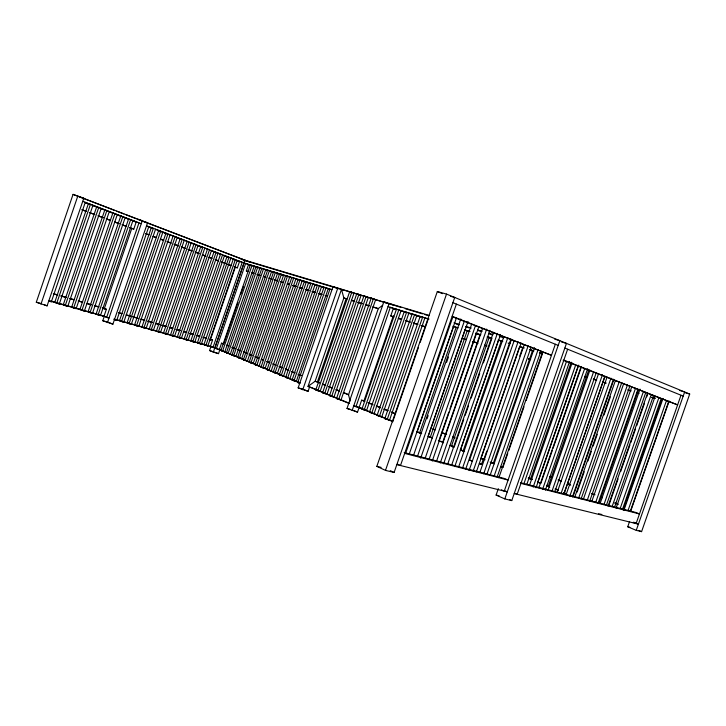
<?xml version="1.0" encoding="UTF-8"?>
<svg xmlns="http://www.w3.org/2000/svg" width="726" height="726" viewBox="0 0 726 726"><rect width="100%" height="100%" fill="white"/><g stroke="black" fill="none" stroke-linecap="round" stroke-linejoin="round"><path stroke-width="1.09" d="M114.517 210.34L79.016 196.664L83.835 198.125L47.099 305.864L36.3 302.225L73.063 194.368L245.034 260.262L214.896 348.044L209.297 346.057M40.955 304.158L77.882 195.829M48.742 301.045L51.346 301.789L85.278 202.318M56.728 303.223L90.451 204.342L88.381 203.716L54.722 302.397L56.728 303.223L59.296 303.949L92.946 205.304M65.24 305.628L98.727 207.509L96.658 206.874L63.244 304.811L65.24 305.628L67.772 306.345L101.186 208.453M73.635 308.005L106.876 210.622L104.807 209.986L71.638 307.189L73.635 308.005L76.13 308.704L109.299 211.547M81.902 310.338L114.908 213.689L112.839 213.054L79.905 309.53L81.902 310.338L84.361 311.037L117.294 214.606M90.051 312.643L122.821 216.711L120.752 216.076L88.046 311.835L90.051 312.643L92.465 313.323L125.171 217.609M98.074 314.912L130.607 219.697L128.547 219.052L96.068 314.104L98.074 314.912L100.46 315.583L132.931 220.577M104.181 309.113L131.615 228.844M49.658 300.954L103.972 316.336L106.395 309.249L102.239 307.824M129.627 227.655L133.793 229.098L136.225 221.984L130.607 219.697M142.786 221.23L147.587 222.701L112.893 324.159L102.783 320.738L104.245 316.463M104.335 316.2L109 318.079L106.649 317.416L138.984 222.846L134.174 221.348M107.439 322.643L142.305 220.668L137.495 219.188L245.034 260.262M114.445 319.621L116.768 320.275L148.803 226.594M121.469 321.527L153.331 228.381L151.28 227.737L119.472 320.729L121.469 321.527L123.756 322.181L155.555 229.225M129.056 323.678L160.7 231.195L158.649 230.55L127.068 322.879L129.056 323.678L131.315 324.313L162.896 232.03M136.533 325.793L167.969 233.963L165.918 233.327L134.546 324.994L136.533 325.793L138.757 326.428L170.129 234.788M143.911 327.88L175.129 236.703L173.078 236.059L141.915 327.081L143.911 327.88L146.107 328.506L177.253 237.52L175.211 236.876M151.18 329.94L182.19 239.399L180.139 238.763L149.193 329.141L151.18 329.94L153.34 330.548L184.286 240.206M158.35 331.964L189.15 242.057L187.108 241.422L156.362 331.174L158.35 331.964L160.482 332.572L191.219 242.847M165.428 333.969L196.02 244.68L193.978 244.045L163.432 333.18L165.428 333.969L167.524 334.568L198.062 245.461M172.398 335.947L202.79 247.267L200.748 246.631L170.41 335.158L172.398 335.947L174.476 336.528L204.805 248.038M179.277 337.889L209.469 249.826L207.436 249.181L177.289 337.1L179.277 337.889L181.328 338.47L211.457 250.579M186.065 339.813L216.067 252.339L214.025 251.704L184.086 339.024L186.065 339.813L188.079 340.385L218.027 253.093M192.762 341.71L222.564 254.826L220.532 254.182L190.784 340.921L192.762 341.71L194.749 342.273L224.497 255.561M199.369 343.579L228.98 257.276L226.957 256.632L197.39 342.799L199.369 343.579L201.329 344.133L230.886 258.002M205.885 345.422L235.315 259.69L233.291 259.055L203.915 344.641L205.885 345.422L207.827 345.966L237.193 260.416M210.204 340.385L235.333 267.168M210.576 339.305L212.546 340.067L210.349 346.465L114.1 319.204M235.324 267.204L237.338 267.849L239.535 261.442L230.088 257.83M219.978 349.387L218.517 353.644L213.344 352.11L209.587 350.531L211.048 346.275M212.981 347.5L242.239 262.295L237.52 260.806M213.344 352.11L244.898 260.207L249.953 262.095M243.491 359.334L216.375 348.68L245.633 263.456L249.98 265.072M237.946 302.479L223.735 343.861L221.53 343.171L219.334 349.56L299.747 382.965M247.784 271.47L246.332 270.943L248.537 264.536L250.697 265.19M220.922 350.476L250.307 264.926L252.004 265.444L254.182 266.251L224.788 351.829L220.922 350.476L223.145 351.148M240.86 293.994L243.41 286.561M222.564 351.166L252.004 265.444M226.421 352.763L256.006 266.651L257.73 267.177L259.908 267.985L230.314 354.125L226.421 352.763L228.645 353.435M228.082 353.462L257.73 267.177M231.993 355.087L261.777 268.402L263.52 268.938L265.707 269.745L235.914 356.448L231.993 355.087L234.226 355.749M233.681 355.785L263.52 268.938M237.638 357.428L267.631 270.181L269.4 270.716L271.588 271.533L241.586 358.807L237.638 357.428L239.879 358.1M239.344 358.136L269.4 270.716M243.355 359.806L273.557 271.978L275.345 272.522L277.541 273.339L247.339 361.194L243.355 359.806L244.853 360.25M245.089 360.532L275.345 272.522M249.154 362.22L279.564 273.793L281.379 274.346L283.585 275.172L253.165 363.617L249.154 362.22L251.405 362.882M250.915 362.946L281.379 274.346M255.035 364.661L285.654 275.644L287.496 276.207L289.701 277.023L259.064 366.067L255.035 364.661L257.285 365.332M256.813 365.405L287.496 276.207M260.988 367.138L291.825 277.514L293.694 278.085L295.899 278.911L265.054 368.554L260.988 367.138L262.494 367.583M262.794 367.891L293.694 278.085M267.032 369.652L298.087 279.41L299.974 279.991L302.188 280.817L271.125 371.077L267.032 369.652L269.292 370.314M268.856 370.405L299.974 279.991M275 372.964L273.148 372.193L304.43 281.334L306.345 281.915L275 372.964L277.278 373.636L308.568 282.75L304.43 281.334M279.356 374.77L310.855 283.285L312.806 283.875L315.03 284.71L283.512 376.222L279.356 374.77L281.634 375.442M281.234 375.551L312.806 283.875M285.654 377.393L317.38 285.264L319.358 285.863L321.582 286.697L289.837 378.854L285.654 377.393L287.932 378.055M287.56 378.182L319.358 285.863M292.034 380.043L323.996 287.269L326.001 287.877L328.225 288.712L296.253 381.513L292.034 380.043L294.32 380.714M293.966 380.851L326.001 287.877M299.702 383.328L297.742 382.511L329.958 289.021M309.557 387.067L308.087 391.332L298.141 387.856L333.034 286.616L338.234 288.585M302.742 389.789L337.817 288.05L386.205 302.978M386.087 302.76L341.474 289.384L308.024 386.404L348.979 403.42M319.513 382.765L317.425 381.921L346.093 298.785L343.861 297.95L341.474 289.384M315.783 389.916L349.669 291.661L351.774 292.288L354.016 293.141L320.112 391.432L315.783 389.916L318.079 390.579M317.816 390.76L351.774 292.288M322.598 392.748L356.738 293.776L358.88 294.42L361.121 295.273L326.963 394.272L322.598 392.748L324.894 393.419M324.658 393.61L358.88 294.42M329.513 395.625L363.917 295.927L366.085 296.58L368.336 297.433L333.915 397.158L329.513 395.625L331.818 396.287M331.61 396.496L366.085 296.58M336.528 398.547L371.204 298.114L373.409 298.776L375.651 299.629L340.966 400.09L336.528 398.547L338.842 399.209M338.661 399.427L373.409 298.776M350.186 401.115L348.507 394.817L378.291 308.559L382.62 305.337M363.953 400.834L361.648 400.162L357.528 412.123L347.01 408.448L383.836 301.834L429.12 315.402M352.11 410.598L389.136 303.423L394.39 305.437L390.143 304.158M361.385 408.275L355.976 406.723L390.316 307.325L395.579 309.321M393.002 316.772L390.742 315.937L393.329 308.468L396.577 309.448M363.953 400.825L393.365 315.701M361.938 409.101L396.45 309.24L398.774 309.948L401.033 310.801L366.503 410.698L361.938 409.101L364.261 409.773M364.18 410.036L398.774 309.948M369.452 412.223L404.237 311.599L406.596 312.316L408.856 313.178L374.053 413.838L369.452 412.223L371.776 412.885M371.73 413.176L406.596 312.316M377.075 415.399L412.141 313.995L414.537 314.721L416.797 315.583L381.713 417.014L377.075 415.399L379.408 416.062M379.389 416.361L414.537 314.721M384.825 418.621L420.163 316.427L422.605 317.171L424.864 318.033L389.499 420.254L384.825 418.621L386.377 419.056M387.167 419.592L422.605 317.171M450.628 296.317L454.721 297.442L394.118 472.454L385.488 470.394L376.839 466.346L437.324 291.543L446.517 294.075L689.7 394.046L641.584 531.632L636.248 530.352L627.736 526.767L629.596 521.44M392.684 421.888L418.403 347.572M420.236 342.264L427.95 319.966M385.488 470.394L446.517 294.075M456.382 304.094L400.48 465.529L397.576 464.213M405.634 453.278L452.97 316.59M409.237 454.122L456.382 318.024M421.098 433.486L417.042 432.015L453.568 326.555L457.67 327.925M419.546 433.05L456.164 327.344M413.439 455.61L460.765 319.004M427.051 418.784L428.159 415.59M446.617 362.31L448.459 356.983M417.541 456.182L464.304 321.228M420.681 458.151L468.043 321.482M425.1 458.46L471.501 324.613M429.184 459.104L475.439 325.693M438.867 440.764L448.804 412.105M449.902 408.92L475.666 334.613M432.288 460.983L478.715 327.072M442.597 442.633L480.067 334.595M436.507 461.328L482.4 328.987M440.255 462.952L486.683 329.078M443.622 463.823L489.923 330.348M454.068 447.407L451.4 446.299L489.188 337.354L491.956 338.198L483.416 362.818M447.715 464.059L493.435 332.281M454.44 446.336L463.723 419.564M465.212 415.281L468.551 405.652M471.156 398.157L479.695 373.527M451.808 464.685L497.374 333.37M464.622 451.572L460.348 450.011L498.472 340.167L502.791 341.61M454.739 466.609L500.541 334.613M463.061 451.145L501.285 341.02M458.678 466.809L503.908 336.483M462.771 467.435L507.846 337.572M465.665 469.259L510.932 338.879M472.336 461.273L469.559 460.102L511.249 340.013L514.144 340.884M469.06 470.566L514.18 340.612M473.17 471.11L518.092 341.783M481.102 457.534L519.653 346.529L522.811 347.763M476.347 471.927L521.141 342.981M479.323 463.705L481.51 464.286L483.362 458.968L481.193 458.324M483.852 459.449L486.774 451.046M519.743 356.13L522.675 347.709M479.995 472.063L524.226 344.732M483.716 473.742L528.156 345.83M486.856 474.477L531.123 347.082M490.331 474.659L534.472 347.636M494.079 476.256L538.002 349.878M497.128 477.036L540.934 351.03M498.862 477.726L542.503 352.201M500.595 466.745L502.937 467.381L507.737 453.568M508.844 450.383L523.99 406.823M526.205 400.453L542.086 354.769M561.389 341.919L566.462 343.38L511.766 500.586L504.806 498.916L496.103 495.068L498.326 488.662M555.336 344.233L504.252 491.112L501.348 489.841M504.806 498.916L559.846 340.666L554.764 339.205M567.632 349.224L517.157 494.288L515.224 493.444M523.927 483.707L566.516 361.348M526.84 484.369L569.629 361.448M528.464 478.334L530.506 479.178L571.208 362.229M529.435 485.512L572.124 362.864M533.174 487.082L575.636 365.114M577.941 366.63L537.712 482.173L540.834 483.471L552.304 450.519M536.006 487.818L578.722 365.114M538.855 487.863L581.118 366.485M553.049 448.396L581.181 367.601M542.576 489.424L584.611 368.735M545.362 490.141L587.661 368.717M588.786 369.924L548.175 486.52L549.754 487.182M548.121 490.095L589.911 370.115M552.187 490.658L593.432 372.293M554.918 491.366L596.055 373.318M557.196 492.355L598.578 373.609M561.262 492.918L602.462 374.716M563.975 493.535L604.64 376.876M564.374 492.9L605.039 376.24M566.117 494.578L607.09 377.048M569.801 496.203L610.965 378.146M572.46 496.802L613.47 379.217M572.959 496.829L613.751 379.834M574.874 496.756L615.448 380.415M577.143 492.074L584.239 471.737M587.969 461.028L591.327 451.4M593.196 446.045L597.307 434.266M604.023 415L610.366 396.804M578.586 498.299L619.287 381.595M581.081 498.98L621.774 382.575M583.486 498.898L623.661 383.727M587.189 500.432L627.491 384.907M589.73 501.085L629.932 385.869M591.944 501.004L631.729 386.994M595.638 502.528L635.549 388.165M598.133 503.172L637.954 389.109M598.805 503.554L638.481 389.889M600.257 503.073L640.033 389.127M603.941 504.588L643.472 391.368M606.401 505.223L645.831 392.303M608.052 506.167L647.456 393.347M609.15 504.552L618.08 478.969M620.685 471.51L629.986 444.866M630.731 442.742L635.568 428.885M636.684 425.69L644.497 403.311M646.73 396.913L647.855 393.719M612.109 506.612L651.258 394.517M614.523 507.238L653.572 395.434M616.093 508.155L655.115 396.441M620.14 508.599L658.909 397.621M622.509 509.216L661.186 398.51M623.198 510.024L661.867 399.354M623.988 510.115L663.019 398.429M628.026 510.55L666.432 400.67M630.368 511.158L668.673 401.551M630.549 511.549L669.172 401.033M680.997 395.216L636.103 523.6L633.263 522.421M636.248 530.352L684.636 391.967L679.717 390.497M376.839 466.346L381.15 467.39M496.103 495.068L499.089 495.785M627.736 526.767L629.869 527.276M598.587 513.709L601.863 514.516M396.823 464.631L507.265 491.847L504.352 490.585M514.208 493.562L638.408 524.163L633.671 522.194M404.182 452.588L504.325 478.47L508.091 480.067L404.672 453.405M520.478 482.645L635.794 512.456L639.479 513.954L520.95 483.389M528.219 478.116L529.78 478.525M530.506 479.178L532.058 479.596M538.492 482.382L540.044 482.79M469.559 460.102L471.746 460.683M490.976 462.743L493.317 463.379L532.476 350.676L530.216 349.796M480.73 458.596L485.095 459.785M451.4 446.299L453.741 446.944M460.348 450.011L462.689 450.655M36.3 302.225L40.393 303.359M102.783 320.738L108.238 322.262M417.042 432.015L419.383 432.669M347.01 408.448L350.259 409.364M103.972 316.336L101.985 315.538L103.546 315.982M50.929 301.063L100.896 315.229M117.521 319.939L135.907 325.148M138.067 325.765L151.053 329.441M153.213 330.058L179.177 337.409M181.337 338.026L208.38 345.694M298.141 387.856L302.415 389.082M54.541 293.966L57.799 294.91M61.048 295.854L66.465 297.424M69.714 298.377L74.052 299.629M78.39 300.891L82.728 302.152M87.056 303.414L91.394 304.675M94.652 305.619L98.981 306.88M118.828 312.643L122.068 313.587M126.378 314.839L130.698 316.091M132.858 316.717L137.178 317.979M141.497 319.231L144.728 320.175M147.968 321.11L152.288 322.371M155.527 323.306L159.838 324.567M161.998 325.194L166.318 326.446M169.557 327.39L172.797 328.324M177.108 329.586L180.347 330.521M183.587 331.464L186.827 332.408M190.067 333.352L193.307 334.287M197.617 335.548L199.777 336.174M204.097 337.427L206.257 338.053M53.279 293.821L57.617 295.074M60.875 296.026L66.293 297.596M69.542 298.54L73.88 299.802M78.217 301.063L82.546 302.315M86.884 303.577L91.222 304.838M94.471 305.782L98.809 307.044M103.146 308.305L106.395 309.249M118.665 312.806L121.895 313.741M126.215 315.002L130.535 316.255M132.686 316.881L138.085 318.451M140.245 319.077L144.556 320.329M147.795 321.264L152.115 322.516M155.355 323.46L159.666 324.713M161.825 325.339L166.145 326.591M169.376 327.535L172.616 328.479M175.855 329.413L180.166 330.666M183.406 331.61L186.646 332.553M189.885 333.488L193.116 334.432M196.356 335.367L199.596 336.31M202.835 337.254L206.066 338.189M209.306 339.133L212.546 340.067M310.311 387.076L308.024 386.404L315.138 381.241L343.861 297.95L347.092 298.949M297.742 382.511L299.874 383.137M273.148 372.193L274.664 372.638M209.587 350.531L218.517 353.644M317.425 381.921L315.138 381.241L319.313 382.938M337.817 288.05L241.005 259.037L246.05 260.924M453.977 322.852L459.386 324.477M465.865 326.419L471.265 328.034M477.753 329.976L482.073 331.274M488.562 333.216L492.881 334.514M499.37 336.456L503.69 337.744M247.031 261.215L343.017 290.019M395.47 305.755L400.87 307.379M405.199 308.677L422.487 313.868M424.656 314.512L427.895 315.492M455.992 323.923L459.24 324.894M465.72 326.836L468.969 327.816M477.608 330.412L480.857 331.383M489.505 333.978L492.745 334.949M684.79 392.575L689.7 394.046M219.924 349.551L214.751 347.999L216.375 348.68M243.954 262.948L331.991 289.638M388.029 306.626L429.048 319.059M452.797 326.264L458.197 327.898M464.667 329.858L470.067 331.501M475.466 333.134L480.866 334.768M487.337 336.737L491.656 338.044M498.136 340.004L502.456 341.311M508.1 343.026L510.006 343.607M519.979 346.629L524.299 347.935M529.699 349.578L534.009 350.885M539.409 352.518L542.649 353.498M252.866 265.852L261.523 268.475M265.843 269.791L268.012 270.444M271.261 271.433L274.501 272.413M276.67 273.076L285.327 275.699M289.656 277.014L291.816 277.668M295.065 278.657L298.313 279.637M300.473 280.29L311.3 283.576M313.078 284.12L317.788 285.545M321.037 286.534L324.277 287.514M327.526 288.503L329.695 289.157M400.897 310.764L405.226 312.071M408.475 313.06L412.804 314.376M416.043 315.356L420.372 316.672M424.701 317.979L427.95 318.968M466.891 330.784L469.06 331.437M475.548 333.406L479.877 334.722M487.445 337.018L489.614 337.672M531.35 350.34L533.519 350.994M540.035 352.972L542.458 353.707M253.32 266.133L261.923 268.747M265.144 269.727L267.295 270.381M272.359 271.914L274.519 272.577M276.688 273.23L285.581 275.925M288.803 276.905L290.954 277.559M296.181 279.147L298.486 279.846M300.51 280.463L309.24 283.113M313.505 284.401L316.763 285.391M320.003 286.38L324.331 287.696M393.283 308.623L396.523 309.603M409.482 313.541L412.885 314.576M415.962 315.501L420.463 316.872M475.639 333.624L479.968 334.931M487.21 337.136L489.705 337.889M530.642 350.313L532.793 350.976M540.108 353.19L542.277 353.852M351.393 300.274L354.624 301.263M357.854 302.261L362.156 303.586M365.387 304.584L369.688 305.909M372.919 306.898L378.291 308.559M351.475 300.446L354.705 301.435M357.936 302.433L362.238 303.758M365.468 304.757L368.699 305.755M373.01 307.08L378.391 308.741M246.332 270.943L248.492 271.615M251.731 272.622L253.891 273.294M257.122 274.31L260.362 275.317M263.602 276.325L265.761 276.996M269.001 278.004L272.232 279.011M274.392 279.682L277.631 280.699M280.871 281.706L283.031 282.378M287.342 283.721L289.502 284.392M292.741 285.4L295.981 286.407M299.221 287.423L302.452 288.431M305.691 289.438L308.931 290.445M312.171 291.453L315.402 292.46M318.641 293.476L321.881 294.484M325.121 295.491L327.281 296.163M390.742 315.937L393.982 316.944M398.302 318.287L401.532 319.295M405.852 320.647L410.172 321.99M413.403 322.997L417.722 324.34M422.033 325.684L425.273 326.691M464.114 338.797L466.273 339.469M472.744 341.483L478.144 343.162M484.614 345.186L486.774 345.857M528.401 358.825L530.57 359.497M584.675 376.358L586.844 377.03M593.342 379.054L596.581 380.07M603.079 382.094L606.328 383.101M627.972 389.844L631.212 390.86M636.629 392.539L638.789 393.22M651.776 397.267L655.024 398.275M251.74 272.749L253.9 273.421M257.14 274.428L259.3 275.1M263.62 276.452L265.78 277.123M269.019 278.131L271.179 278.802M274.419 279.819L277.659 280.826M280.898 281.833L283.058 282.514M287.387 283.857L289.547 284.528M292.787 285.536L296.026 286.552M299.266 287.56L302.506 288.567M305.746 289.574L308.986 290.591M312.225 291.598L315.465 292.605M318.705 293.622L321.945 294.629M398.392 318.46L401.632 319.467M405.943 320.81L410.263 322.153M413.502 323.17L417.813 324.513M421.053 325.52L425.372 326.863M463.134 338.634L466.373 339.65M472.844 341.665L477.163 343.008M484.714 345.367L486.874 346.039M528.492 359.007L530.661 359.688M584.739 376.54L586.907 377.211M593.396 379.235L596.645 380.252M603.134 382.275L605.293 382.947M628.008 390.025L630.177 390.706M636.666 392.73L638.826 393.401M651.812 397.449L655.052 398.456M279.564 273.793L281.026 274.346M256.006 266.651L257.458 267.195M81.965 209.705L86.203 211.284M89.371 212.473L94.661 214.451M98.89 216.039L103.119 217.619M106.295 218.807L110.524 220.386M114.753 221.974L118.982 223.554M122.159 224.742L126.388 226.331M129.564 227.51L133.793 229.098M145.754 233.572L148.912 234.761M153.122 236.331L156.281 237.511M160.491 239.09L163.649 240.27M167.86 241.849L171.018 243.029M174.176 244.208L178.387 245.787M181.545 246.967L185.756 248.546M188.914 249.726L192.072 250.906M195.23 252.094L199.441 253.664M202.599 254.844L205.757 256.033M208.916 257.213L212.074 258.392M215.232 259.572L218.39 260.761M221.548 261.941L225.759 263.511M227.864 264.3L231.022 265.48M234.18 266.669L237.338 267.849M82.038 209.85L86.267 211.438M89.443 212.618L94.725 214.597M97.901 215.785L103.192 217.764M106.359 218.953L110.597 220.532M114.826 222.12L119.055 223.699M122.231 224.888L126.46 226.467M145.817 233.718L148.975 234.897M153.186 236.476L156.344 237.656M160.564 239.226L163.722 240.415M166.88 241.595L171.091 243.174M174.249 244.353L178.46 245.923M181.618 247.112L184.776 248.292M187.943 249.472L192.154 251.051M195.312 252.231L198.47 253.41M202.681 254.989L205.839 256.169M208.997 257.349L211.103 258.138M215.313 259.717L218.481 260.897M221.639 262.077L225.85 263.656M227.955 264.445L231.113 265.625M356.738 293.776L358.98 294.629M349.669 291.661L351.901 292.505M383.836 301.834L389.082 303.84M371.204 298.114L373.445 298.967M363.917 295.927L366.158 296.78M82.737 201.347L141.261 223.717M146.543 225.732L244.09 263.003M84.515 202.245L88.735 203.852M90.451 204.342L97.175 207.073M98.727 207.509L106.677 210.703M106.876 210.622L113.002 213.117M114.908 213.689L121.451 216.348M122.821 216.711L128.838 219.17M148.158 226.548L152.36 228.155M155.509 229.352L167.352 233.881M169.167 234.571L173.369 236.177M175.465 236.975L180.72 238.981M183.869 240.188L188.07 241.785M190.176 242.593L196.02 244.825M197.526 245.397L201.728 247.003M204.877 248.201L208.026 249.408M211.175 250.615L220.631 254.218M223.78 255.425L227.982 257.031M85.623 202.817L89.416 204.26M93.01 205.639L97.239 207.255M100.914 208.652L106.731 210.876M110.325 212.246L112.412 213.045M117.639 215.041L121.823 216.638M125.725 218.127L129.137 219.434M133.321 221.031L136.452 222.22M148.05 226.648L152.415 228.318M157.497 230.26L161.871 231.93M163.795 232.665L167.125 233.935M169.049 234.67L171.327 235.533M178.496 238.273L180.783 239.144M190.239 242.756L195.494 244.762M197.39 245.488L201.801 247.167M213.135 251.495L216.511 252.784M218.39 253.501L220.713 254.39M230.169 257.993L235.424 259.999M237.284 260.716L239.38 261.514M73.063 194.368L78.018 196.283M116.605 211.148L123.919 213.961M126.006 214.76L136.452 218.789M540.198 352.827L541.705 353.417M452.171 316.264L551.488 355.313L452.416 316.754M563.83 360.16L677.612 404.89L563.086 360.223M210.295 346.238L214.896 348.044M205.848 345.195L207.827 345.966M199.36 343.353L201.329 344.133M192.771 341.483L194.749 342.273M186.101 339.596L188.079 340.385M172.489 335.739L174.476 336.528M165.537 333.769L167.524 334.568M158.495 331.782L160.482 332.572M144.111 327.707L146.107 328.506M136.769 325.629L138.757 326.428M129.319 323.515L131.315 324.313M121.768 321.373L123.756 322.181M113.973 319.15L116.768 320.275M101.985 315.538L106.649 317.416M452.906 302.678L558.203 345.394M564.828 348.081L683.184 396.106M98.455 314.775L100.46 315.583M90.469 312.516L92.465 313.323M226.884 345.122L228.98 345.975M232.12 347.255L235.269 348.525M237.366 349.378L240.506 350.658M243.655 351.938L246.795 353.217M248.891 354.07L252.031 355.341M255.18 356.62L258.32 357.9M261.469 359.179L263.565 360.032M267.758 361.739L269.854 362.583M272.994 363.862L276.143 365.142M279.283 366.421L282.432 367.701M285.572 368.98L288.721 370.251M291.861 371.53L295.001 372.81M299.194 374.516L301.29 375.369M322.634 384.045L325.765 385.315M328.896 386.586L332.027 387.856M336.202 389.553L339.332 390.824M343.507 392.521L348.725 394.645M369.189 402.957L372.329 404.237M376.513 405.943L379.653 407.213M384.889 409.346L388.029 410.617M391.169 411.896L395.352 413.602M433.041 428.912L435.137 429.765M441.417 432.315L446.644 434.447M452.933 436.998L455.02 437.851M549.945 476.428L552.041 477.281M558.339 479.841L561.479 481.12M567.777 483.679L569.874 484.532M591.908 493.489L595.057 494.769M600.302 496.893L602.398 497.746M614.986 502.864L618.135 504.143M221.53 343.171L223.626 344.024M226.766 345.304L228.862 346.148M232.002 347.427L235.142 348.707M238.282 349.986L240.379 350.839M243.519 352.11L246.659 353.39M249.808 354.669L251.895 355.522M255.044 356.802L258.184 358.081M261.324 359.352L263.42 360.205M266.56 361.484L269.7 362.764M272.84 364.044L275.98 365.314M279.129 366.594L282.269 367.873M285.409 369.153L288.549 370.432M291.689 371.703L294.838 372.983M297.978 374.262L301.118 375.542M322.435 384.208L325.566 385.488M328.696 386.758L331.827 388.029M335.993 389.726L339.124 390.996M343.298 392.693L348.507 394.817M361.648 400.162L364.788 401.433M367.928 402.712L373.155 404.845M376.295 406.115L380.488 407.821M383.627 409.101L387.811 410.798M391.995 412.504L395.135 413.784M432.814 429.102L434.91 429.955M442.234 432.932L446.417 434.638M452.697 437.188L454.794 438.041M549.736 476.655L551.833 477.508M558.131 480.077L561.28 481.356M567.578 483.915L570.727 485.195M591.717 493.734L593.814 494.587M614.804 503.118L617.953 504.398M82.356 310.22L84.361 311.037M109.163 322.643L112.893 324.159M65.776 305.528L67.772 306.345M57.29 303.132L59.296 303.949M437.324 291.543L442.443 293.649M49.486 301.018L51.346 301.789M246.631 360.64L256.042 364.543M258.129 365.414L261.26 366.712M263.356 367.583L299.938 382.765M311.336 387.502L349.233 403.229M385.388 418.24L359.17 407.359L353.771 405.807L355.976 406.723M387.484 419.111L392.702 421.271M430.282 436.87L432.369 437.742M440.718 441.208L442.806 442.07M451.164 445.537L453.251 446.408M492.464 462.689L494.56 463.551M529.082 477.889L532.222 479.187M546.869 485.267L548.956 486.139M556.279 489.179L558.376 490.05M359.071 407.613L392.467 421.488M416.479 431.462L421.697 433.622M429.002 436.662L432.133 437.959M438.395 440.564L443.613 442.733M449.875 445.328L453.006 446.635M460.311 449.666L464.504 451.409M490.132 462.054L494.315 463.796M500.595 466.401L502.937 467.381M528.855 478.144L531.995 479.45M546.642 485.531L548.738 486.402M555.018 489.006L558.158 490.313M563.394 492.491L566.534 493.789M44.304 304.702L47.099 305.864M303.486 389.39L308.087 391.332M353.435 410.408L357.528 412.123M479.659 463.506L481.51 464.286M638.744 530.434L641.584 531.632M509.833 499.733L511.766 500.586M390.27 470.666L394.118 472.454M464.894 329.994L427.968 436.553L430.3 437.206L467.163 330.865L464.894 329.994"/></g></svg>
